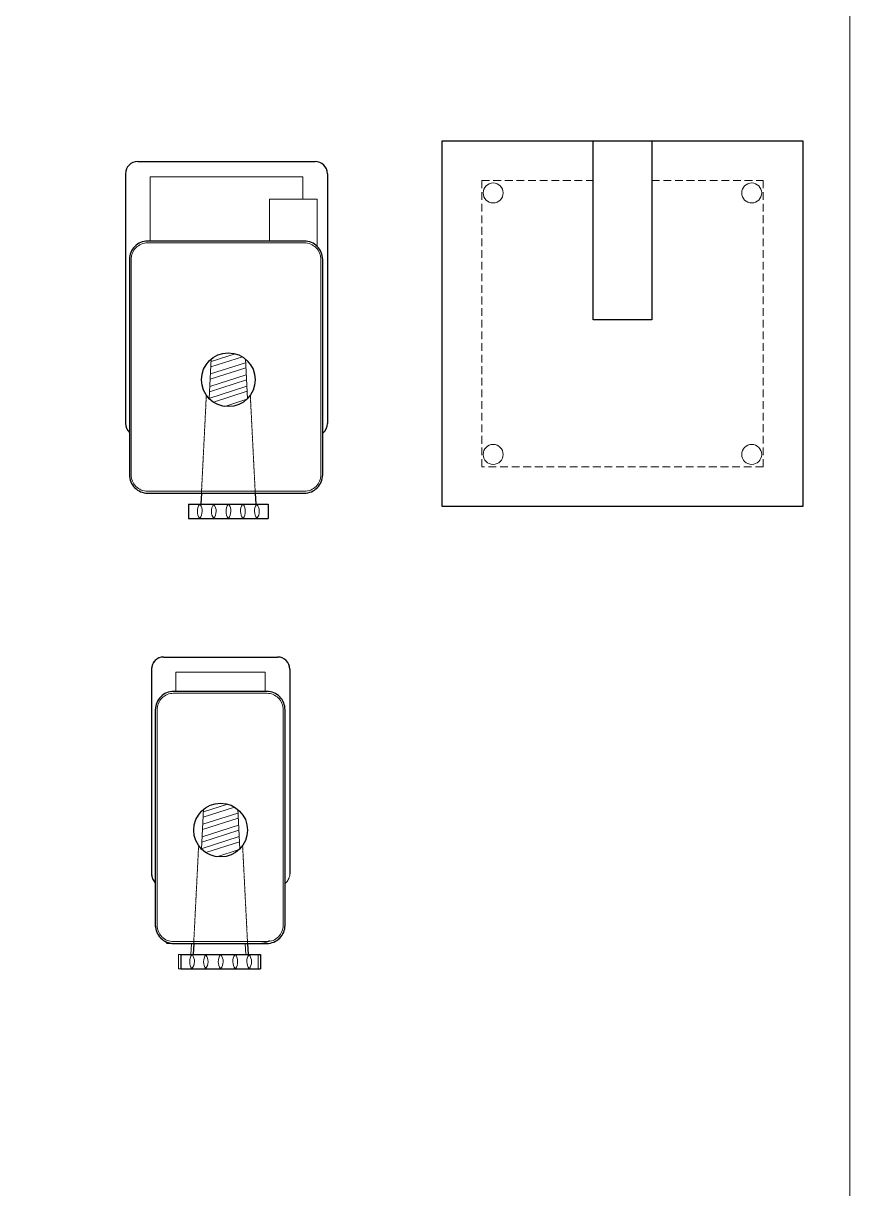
# Model space of a CAD drawing. Header units: millimetres. Extents: x 46649 to 61237, y -33954 to -18530.
# Drawn here: x 59881 to 61237, y -25628 to -23716 of the extents above; entities that cross this region are included whole.
import ezdxf

# ---------------------------------------------------------------- set-up
doc = ezdxf.new("R2010")
doc.units = ezdxf.units.MM
doc.linetypes.add('CENTER', pattern=[2, 1.25, -0.25, 0.25, -0.25])
doc.linetypes.add('DASHED', pattern=[19.05, 12.7, -6.35])
for name, color, linetype, lineweight in [('border', 7, 'Continuous', 0), ('ed-1', 6, 'Continuous', 5), ('eo-1', 7, 'Continuous', 9), ('eo-3', 2, 'Continuous', 25)]:
    doc.layers.add(name, color=color, linetype=linetype, lineweight=lineweight)

# ---------------------------------------------------------------- blocks, each defined once
blk = doc.blocks.new('PS-32R refrigerated meat grinder')
blk.add_wipeout([(-145.7, 0), (145.7, 0), (147.7, -0.1), (149.5, -0.4), (152, -1), (154.5, -2), (156.3, -3.1), (158.5, -4.6), (160.1, -6.1), (161.7, -8.1), (162.7, -9.4), (163.7, -11.2), (164.6, -13.4), (165.1, -15.2), (165.4, -16.9), (165.6, -18.2), (165.7, -20), (165.7, -429.8), (165.5, -432.3), (165.3, -433.9), (164.9, -435.5), (164.2, -437.3), (163.3, -439.3), (162.4, -440.8), (161.4, -442.2), (160, -443.8), (159, -444.8), (158, -445.6), (158, -514), (157.8, -517.7), (157.1, -521.3), (155.5, -526.1), (153.3, -530.2), (150.6, -533.7), (147.3, -537), (144.3, -539.2), (140.5, -541.3), (138, -542.3), (135.2, -543.1), (131.4, -543.8), (129.4, -544), (128, -544), (47.3, -544), (48.2, -562.4), (68.6, -562.4), (68.6, -585.6), (-62.4, -585.6), (-62.4, -562.4), (-42, -562.4), (-41, -544), (-129.4, -544), (-133.6, -543.7), (-138.1, -542.7), (-142.8, -540.9), (-147.6, -537.9), (-150.6, -535.3), (-153.4, -531.9), (-156, -527.8), (-157.8, -523.5), (-158.8, -519.9), (-159.4, -515.5), (-159.4, -514), (-159.4, -444.4), (-160.5, -443.2), (-162, -441.4), (-163.4, -439.1), (-164.6, -436.4), (-165.2, -434.1), (-165.6, -431.8), (-165.7, -429.8), (-165.7, -20), (-165.6, -18.4), (-165.4, -16.4), (-164.7, -13.7), (-163.8, -11.6), (-162.8, -9.7), (-161.7, -8.1), (-159.8, -5.8), (-158.3, -4.5), (-156.3, -3), (-154.4, -2), (-152.5, -1.2), (-151.2, -0.8), (-149.3, -0.3), (-147.9, -0.1), (-146.3, 0)]).dxf.layer = 'eo-3'
at = {"layer": 'ed-1', "linetype": 'Continuous'}
for p, q in [((-125.4, -25.1), (125.4, -25.1)), ((-125.4, -25.1), (-125.4, -130.5)), ((125.4, -25.1), (125.4, -61.9)), ((-25, -323.9), (-28.3, -389)), ((-25.6, -336.9), (26.1, -320.3)), ((-25.2, -328.1), (14.6, -315.3)), ((31.2, -323.9), (34.5, -389)), ((-26.7, -357.3), (31.9, -338.4)), ((-26.2, -348.5), (31.5, -330)), ((-27.7, -377.7), (32.9, -358.2)), ((-27.2, -368.9), (32.5, -349.7)), ((-28.7, -388.6), (33.4, -368.6)), ((-21.2, -394.8), (33.9, -377)), ((-2.9, -401.7), (33.5, -389.9))]:
    blk.add_line(p, q, dxfattribs=at)
at = {"layer": 'ed-1', "linetype": 'CENTER'}
for p, q in [((-33, -383.4), (-41, -544)), ((39.2, -383.4), (47.3, -544))]:
    blk.add_line(p, q, dxfattribs=at)
at = {"layer": 'ed-1', "linetype": 'Continuous'}
blk.add_lwpolyline([(149.1, -139.2), (149.1, -61.9), (70.7, -61.9), (70.7, -130.5)], dxfattribs=at)
blk.add_lwpolyline([(-129.4, -541), (128, -541, 0.414214), (155, -514), (155, -160.5, 0.414214), (128, -133.5), (-129.4, -133.5, 0.414214), (-156.4, -160.5), (-156.4, -514, 0.414214)], format="xyb", close=True, dxfattribs=at)
for centre, start, end in [((-27.9, -574), 144.126, 215.874), ((-59.6, -573.6), 322.5442, 34.2922), ((-4.9, -574), 144.126, 215.874), ((-36.7, -573.6), 322.5442, 34.2922), ((19.1, -574), 144.126, 215.874), ((-12.6, -573.6), 322.5442, 34.2922), ((42.9, -573.6), 145.7078, 217.4558), ((11.2, -574), 324.126, 35.874), ((65.9, -573.6), 145.7078, 217.4558), ((34.1, -574), 324.126, 35.874)]:
    blk.add_arc(centre, 19.8, start, end, dxfattribs=at)
at = {"layer": 'eo-3'}
for p, q in [((-145.7, 0), (145.7, 0)), ((-165.7, -20), (-165.7, -429.8)), ((165.7, -20), (165.7, -429.8)), ((-41, -544), (-42, -562.4)), ((47.3, -544), (48.2, -562.4)), ((-62.4, -562.4), (68.6, -562.4)), ((-62.4, -562.4), (-62.4, -585.6)), ((68.6, -562.4), (68.6, -585.6)), ((-62.4, -585.6), (68.6, -585.6))]:
    blk.add_line(p, q, dxfattribs=at)
blk.add_lwpolyline([(-129.4, -544), (128, -544, 0.414214), (158, -514), (158, -160.5, 0.414214), (128, -130.5), (-129.4, -130.5, 0.414214), (-159.4, -160.5), (-159.4, -514, 0.414214)], format="xyb", close=True, dxfattribs=at)
blk.add_circle((3.1, -358), 44.1, dxfattribs=at)
for centre, start, end in [((-145.7, -20), 90, 180), ((145.7, -20), 0, 90), ((-145.7, -429.8), 180, 226.7663), ((145.7, -429.8), 308.0184, 0)]:
    blk.add_arc(centre, 20, start, end, dxfattribs=at)
blk = doc.blocks.new('Sammic PS-12 meat mincer')
at = {"layer": 'ed-1', "linetype": 'Continuous'}
for p, q in [((40.2, 486.5), (186.8, 486.5)), ((40.2, 486.5), (40.2, 455.1)), ((186.8, 486.5), (186.8, 455.1)), ((85.2, 257.5), (125, 270.3)), ((85.4, 261.7), (82.1, 196.6)), ((84.2, 237.1), (141.9, 255.6)), ((84.8, 248.7), (136.5, 265.3)), ((141.6, 261.7), (144.9, 196.6)), ((83.1, 216.7), (142.9, 235.9)), ((83.7, 228.3), (142.3, 247.2)), ((81.7, 197), (143.8, 217)), ((82.7, 207.9), (143.3, 227.4)), ((89.2, 190.8), (144.3, 208.6)), ((107.4, 183.9), (143.9, 195.7))]:
    blk.add_line(p, q, dxfattribs=at)
at = {"layer": 'ed-1', "linetype": 'CENTER'}
for p, q in [((77.4, 202.2), (69.3, 41.6)), ((149.6, 202.2), (157.7, 41.6))]:
    blk.add_line(p, q, dxfattribs=at)
at = {"layer": 'ed-1', "linetype": 'Continuous'}
blk.add_lwpolyline([(36.3, 44.6), (189.3, 44.6, 0.414214), (216.3, 71.6), (216.3, 425.1, 0.414214), (189.3, 452.1), (36.3, 452.1, 0.414214), (9.3, 425.1), (9.3, 71.6, 0.414214)], format="xyb", close=True, dxfattribs=at)
for centre, start, end in [((82.5, 11.6), 144.126, 215.874), ((50.7, 12), 322.5442, 34.2922), ((105.4, 11.6), 144.126, 215.874), ((73.1, 12), 322.5442, 34.2922), ((129.5, 11.6), 144.126, 215.874), ((97.8, 12), 322.5442, 34.2922), ((153.3, 12), 145.7078, 217.4558), ((121.6, 11.6), 324.126, 35.874), ((176.3, 12), 145.7078, 217.4558), ((144.5, 11.6), 324.126, 35.874)]:
    blk.add_arc(centre, 19.8, start, end, dxfattribs=at)
at = {"layer": 'eo-1'}
for p, q in [((0.3, 495.2), (1, 497.9)), ((1, 497.9), (1.9, 500)), ((1.9, 500), (2.9, 501.9)), ((2.9, 501.9), (4, 503.5)), ((4, 503.5), (5.9, 505.8)), ((5.9, 505.8), (7.4, 507.1)), ((7.4, 507.1), (9.4, 508.6)), ((9.4, 508.6), (11.3, 509.6)), ((11.3, 509.6), (13.2, 510.4)), ((13.2, 510.4), (14.5, 510.8)), ((14.5, 510.8), (16.4, 511.3)), ((16.4, 511.3), (17.8, 511.5)), ((17.8, 511.5), (19.4, 511.6)), ((19.4, 511.6), (20, 511.6)), ((20, 511.6), (207, 511.6)), ((207, 511.6), (209, 511.5)), ((209, 511.5), (210.8, 511.2)), ((210.8, 511.2), (213.4, 510.6)), ((213.4, 510.6), (215.8, 509.6)), ((215.8, 509.6), (217.6, 508.5)), ((217.6, 508.5), (219.8, 507)), ((219.8, 507), (221.4, 505.5)), ((221.4, 505.5), (223, 503.5)), ((223, 503.5), (224, 502.2)), ((224, 502.2), (225, 500.4)), ((225, 500.4), (225.9, 498.2)), ((225.9, 498.2), (226.4, 496.4)), ((0, 491.6), (0.1, 493.2)), ((0, 155.8), (0, 491.6)), ((0.1, 493.2), (0.3, 495.2)), ((226.4, 496.4), (226.8, 494.7)), ((226.8, 494.7), (226.9, 493.4)), ((226.9, 493.4), (227, 491.6)), ((227, 491.6), (227, 155.8)), ((0.1, 153.8), (0, 155.8)), ((0.5, 151.5), (0.1, 153.8)), ((226.9, 153.3), (226.6, 151.7)), ((227, 155.8), (226.9, 153.3)), ((1.1, 149.2), (0.5, 151.5)), ((2.3, 146.5), (1.1, 149.2)), ((3.7, 144.2), (2.3, 146.5)), ((5.1, 142.4), (3.7, 144.2)), ((6.3, 141.2), (5.1, 142.4)), ((6.3, 71.6), (6.3, 141.2)), ((220.3, 140.8), (219.3, 140)), ((219.3, 140), (219.3, 71.6)), ((221.3, 141.8), (220.3, 140.8)), ((222.7, 143.4), (221.3, 141.8)), ((223.7, 144.8), (222.7, 143.4)), ((224.6, 146.3), (223.7, 144.8)), ((225.5, 148.3), (224.6, 146.3)), ((226.2, 150.1), (225.5, 148.3)), ((226.6, 151.7), (226.2, 150.1)), ((6.3, 70.1), (6.3, 71.6)), ((6.9, 65.7), (6.3, 70.1)), ((7.9, 62.1), (6.9, 65.7)), ((9.7, 57.8), (7.9, 62.1)), ((12.3, 53.7), (9.7, 57.8)), ((216.8, 59.5), (214.6, 55.4)), ((218.4, 64.3), (216.8, 59.5)), ((219.1, 67.9), (218.4, 64.3)), ((219.3, 71.6), (219.1, 67.9)), ((15.1, 50.3), (12.3, 53.7)), ((18.1, 47.7), (15.1, 50.3)), ((22.9, 44.7), (18.1, 47.7)), ((27.6, 42.9), (22.9, 44.7)), ((113, 41.6), (24.7, 41.6)), ((32.1, 41.9), (27.6, 42.9)), ((36.3, 41.6), (32.1, 41.9)), ((64.5, 23.2), (65.5, 41.6)), ((65.5, 41.6), (153.8, 41.6)), ((153.8, 41.6), (154.7, 23.2)), ((179.1, 41.6), (177.7, 41.6)), ((181.1, 41.8), (179.1, 41.6)), ((184.9, 42.5), (181.1, 41.8)), ((187.7, 43.3), (184.9, 42.5)), ((190.2, 44.3), (187.7, 43.3)), ((194, 46.4), (190.2, 44.3)), ((208.6, 48.6), (205.6, 46.4)), ((211.9, 51.9), (208.6, 48.6)), ((214.6, 55.4), (211.9, 51.9)), ((44.1, 0), (44.1, 23.2)), ((64.5, 23.2), (44.1, 23.2)), ((91.7, 23.2), (112.1, 23.2)), ((154.7, 23.2), (175.1, 23.2)), ((175.1, 23.2), (175.1, 0)), ((175.1, 0), (44.1, 0))]:
    blk.add_line(p, q, dxfattribs=at)
at = {"layer": 'eo-3'}
for p, q in [((20, 511.6), (207, 511.6)), ((0, 491.6), (0, 155.8)), ((227, 491.6), (227, 155.8)), ((69.3, 41.6), (68.4, 23.2)), ((157.7, 41.6), (158.6, 23.2)), ((48, 23.2), (179, 23.2)), ((48, 23.2), (48, 0)), ((179, 23.2), (179, 0)), ((48, 0), (179, 0))]:
    blk.add_line(p, q, dxfattribs=at)
blk.add_lwpolyline([(36.3, 41.6), (189.3, 41.6, 0.414214), (219.3, 71.6), (219.3, 425.1, 0.414214), (189.3, 455.1), (36.3, 455.1, 0.414214), (6.3, 425.1), (6.3, 71.6, 0.414214)], format="xyb", close=True, dxfattribs=at)
blk.add_circle((113.5, 227.6), 44.1, dxfattribs=at)
for centre, start, end in [((20, 491.6), 90, 180), ((207, 491.6), 0, 90), ((20, 155.8), 180, 226.7663)]:
    blk.add_arc(centre, 20, start, end, dxfattribs=at)
blk = doc.blocks.new('Band saw BM-2000')
at = {"layer": 'ed-1', "linetype": 'DASHED'}
blk.add_lwpolyline([(344.2, 535), (527, 535), (527, 65), (65, 65), (65, 535), (247.8, 535)], dxfattribs=at)
at = {"layer": 'ed-1'}
for centre in [(83.8, 514.5), (508.2, 514.5), (83.8, 85.5), (508.2, 85.5)]:
    blk.add_circle(centre, 16.4, dxfattribs=at)
at = {"layer": 'eo-3'}
for points in [[(0, 0), (0, 600), (592, 600), (592, 0)], [(247.8, 306.4), (247.8, 600), (344.2, 600), (344.2, 306.4)]]:
    blk.add_lwpolyline(points, close=True, dxfattribs=at)

msp = doc.modelspace()

# ---------------------------------------------------------------- linework, layer by layer
at = {"layer": 'border'}
msp.add_lwpolyline([(61237.47042, -18530.37398), (61237.47042, -33954.2691), (46649.3202, -33954.2691), (46649.3202, -18530.37398), (61237.47042, -18530.37398)], dxfattribs=at)

# ---------------------------------------------------------------- block references
at = {"layer": 'eo-3'}
for name, p in [('Band saw BM-2000', (60568.376188, -24508.458645)), ('Sammic PS-12 meat mincer', (60091.246023, -25266.951809))]:
    msp.add_blockref(name, p, dxfattribs=at)

# ---------------------------------------------------------------- next in the draw order: block references
msp.add_blockref('PS-32R refrigerated meat grinder', (60214.281782, -23942.418786), dxfattribs=at)

doc.saveas('drawing.dxf')
